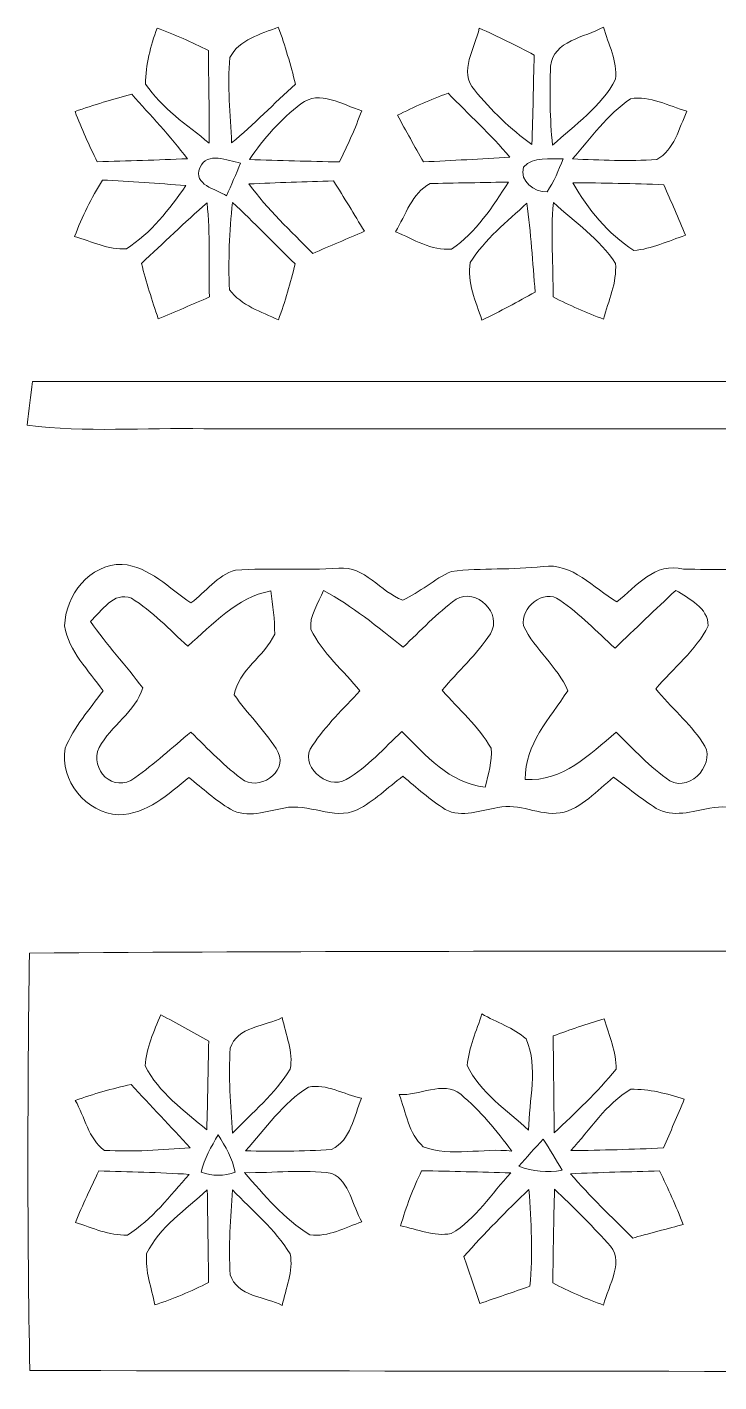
# Model space of a CAD drawing. Header units: centimetres. Extents: x -16.2 to 16.2, y -9 to 9.
# Drawn here: x -16.18 to -11.3, y -8.96 to 0.6 of the extents above; entities that cross this region are included whole.
import ezdxf

# ---------------------------------------------------------------- set-up
doc = ezdxf.new("R2010")
doc.units = ezdxf.units.CM
doc.header["$MEASUREMENT"] = 0
doc.layers.add('Layer 1', color=7, linetype='Continuous')

msp = doc.modelspace()

# ---------------------------------------------------------------- linework, layer by layer
at = {"layer": 'Layer 1', "color": 250, "lineweight": 9}
for points, knots in [([(-15.2636, 0.59397), (-15.13977, 0.54881), (-15.01912, 0.49484), (-14.90094, 0.43522), (-14.90094, 0.43522), (-14.89988, 0.21826), (-14.89459, 0.00024), (-14.89565, -0.21707), (-14.89565, -0.21707), (-15.0544, -0.09042), (-15.22902, 0.02917), (-15.34403, 0.19885), (-15.34403, 0.19885), (-15.34685, 0.33608), (-15.30734, 0.46661), (-15.2636, 0.59397)], [0, 0, 0, 0, 0.2, 0.2, 0.2, 0.2, 0.4, 0.4, 0.4, 0.4, 0.6, 0.6, 0.6, 0.6, 1, 1, 1, 1]), ([(-14.7496, 0.38547), (-14.68469, 0.51353), (-14.53088, 0.55093), (-14.40811, 0.60067), (-14.40811, 0.60067), (-14.36048, 0.46873), (-14.32027, 0.33467), (-14.28746, 0.19815), (-14.28746, 0.19815), (-14.43915, 0.06162), (-14.58026, -0.08654), (-14.73725, -0.21672), (-14.73725, -0.21672), (-14.74642, -0.01634), (-14.76865, 0.18545), (-14.7496, 0.38547)], [0, 0, 0, 0, 0.2, 0.2, 0.2, 0.2, 0.4, 0.4, 0.4, 0.4, 0.6, 0.6, 0.6, 0.6, 1, 1, 1, 1]), ([(-12.991, 0.59326), (-12.85941, 0.5354), (-12.7303, 0.4719), (-12.60365, 0.40311), (-12.60365, 0.40311), (-12.60824, 0.19356), (-12.61247, -0.01669), (-12.61988, -0.22695), (-12.61988, -0.22695), (-12.77193, -0.11865), (-12.90633, 0.01365), (-13.02451, 0.15758), (-13.02451, 0.15758), (-13.13917, 0.28599), (-13.01922, 0.45462), (-12.991, 0.59326)], [0, 0, 0, 0, 0.2, 0.2, 0.2, 0.2, 0.4, 0.4, 0.4, 0.4, 0.6, 0.6, 0.6, 0.6, 1, 1, 1, 1]), ([(-12.48759, 0.32585), (-12.46889, 0.50542), (-12.24523, 0.52694), (-12.11541, 0.60067), (-12.11541, 0.60067), (-12.08083, 0.48108), (-12.01557, 0.36007), (-12.02898, 0.23237), (-12.02898, 0.23237), (-12.13093, 0.04116), (-12.31543, -0.09007), (-12.47418, -0.23189), (-12.47418, -0.23189), (-12.49288, -0.04703), (-12.49464, 0.14065), (-12.48759, 0.32585)], [0, 0, 0, 0, 0.2, 0.2, 0.2, 0.2, 0.4, 0.4, 0.4, 0.4, 0.6, 0.6, 0.6, 0.6, 1, 1, 1, 1]), ([(-15.84145, 0.00553), (-15.70951, 0.05069), (-15.57686, 0.09267), (-15.4421, 0.12795), (-15.4421, 0.12795), (-15.3091, -0.02234), (-15.17081, -0.16839), (-15.04805, -0.32784), (-15.04805, -0.32784), (-15.26042, -0.33631), (-15.47279, -0.34337), (-15.68481, -0.34972), (-15.68481, -0.34972), (-15.74302, -0.234), (-15.79664, -0.11582), (-15.84145, 0.00553)], [0, 0, 0, 0, 0.2, 0.2, 0.2, 0.2, 0.4, 0.4, 0.4, 0.4, 0.6, 0.6, 0.6, 0.6, 1, 1, 1, 1]), ([(-14.24936, 0.05951), (-14.11742, 0.16217), (-13.95444, 0.05104), (-13.82003, 0.01082), (-13.82003, 0.01082), (-13.86483, -0.11265), (-13.91881, -0.23295), (-13.97737, -0.35077), (-13.97737, -0.35077), (-14.18903, -0.34548), (-14.4007, -0.3409), (-14.61237, -0.33349), (-14.61237, -0.33349), (-14.51183, -0.18567), (-14.39118, -0.0495), (-14.24936, 0.05951)], [0, 0, 0, 0, 0.2, 0.2, 0.2, 0.2, 0.4, 0.4, 0.4, 0.4, 0.6, 0.6, 0.6, 0.6, 1, 1, 1, 1]), ([(-13.56779, -0.02163), (-13.45208, 0.03763), (-13.33249, 0.08914), (-13.21113, 0.135), (-13.21113, 0.135), (-13.06544, -0.01493), (-12.91021, -0.15639), (-12.77475, -0.3162), (-12.77475, -0.3162), (-12.97795, -0.32961), (-13.18115, -0.34019), (-13.38435, -0.35042), (-13.38435, -0.35042), (-13.44644, -0.24106), (-13.50747, -0.1317), (-13.56779, -0.02163)], [0, 0, 0, 0, 0.2, 0.2, 0.2, 0.2, 0.4, 0.4, 0.4, 0.4, 0.6, 0.6, 0.6, 0.6, 1, 1, 1, 1]), ([(-11.92385, 0.09478), (-11.78732, 0.12089), (-11.65468, 0.04328), (-11.52591, 0.00694), (-11.52591, 0.00694), (-11.58271, -0.11194), (-11.61481, -0.2654), (-11.73864, -0.33384), (-11.73864, -0.33384), (-11.9369, -0.34689), (-12.13551, -0.33772), (-12.33378, -0.32925), (-12.33378, -0.32925), (-12.2036, -0.1832), (-12.08789, -0.01528), (-11.92385, 0.09478)], [0, 0, 0, 0, 0.2, 0.2, 0.2, 0.2, 0.4, 0.4, 0.4, 0.4, 0.6, 0.6, 0.6, 0.6, 1, 1, 1, 1]), ([(-14.96197, -0.39205), (-14.90658, -0.27105), (-14.77006, -0.34231), (-14.67375, -0.35924), (-14.67375, -0.35924), (-14.70621, -0.4365), (-14.74007, -0.5134), (-14.77394, -0.59031), (-14.77394, -0.59031), (-14.84732, -0.53916), (-15.01206, -0.5127), (-14.96197, -0.39205)], [0, 0, 0, 0, 0.25, 0.25, 0.25, 0.25, 0.5, 0.5, 0.5, 0.5, 1, 1, 1, 1]), ([(-12.67985, -0.3864), (-12.60577, -0.31056), (-12.49429, -0.33067), (-12.39939, -0.3289), (-12.39939, -0.3289), (-12.4322, -0.40828), (-12.46113, -0.49083), (-12.51299, -0.56068), (-12.51299, -0.56068), (-12.60718, -0.56315), (-12.7049, -0.488), (-12.67985, -0.3864)], [0, 0, 0, 0, 0.25, 0.25, 0.25, 0.25, 0.5, 0.5, 0.5, 0.5, 1, 1, 1, 1]), ([(-15.64918, -0.47813), (-15.45304, -0.48836), (-15.25689, -0.50141), (-15.06075, -0.51728), (-15.06075, -0.51728), (-15.1754, -0.68485), (-15.30663, -0.85348), (-15.47985, -0.96249), (-15.47985, -0.96249), (-15.6065, -0.97307), (-15.72609, -0.91063), (-15.84497, -0.87571), (-15.84497, -0.87571), (-15.79311, -0.73671), (-15.72644, -0.60407), (-15.64918, -0.47813)], [0, 0, 0, 0, 0.2, 0.2, 0.2, 0.2, 0.4, 0.4, 0.4, 0.4, 0.6, 0.6, 0.6, 0.6, 1, 1, 1, 1]), ([(-14.61625, -0.506), (-14.41728, -0.49682), (-14.21796, -0.48977), (-14.01864, -0.48412), (-14.01864, -0.48412), (-13.94421, -0.60125), (-13.87295, -0.72048), (-13.80133, -0.83972), (-13.80133, -0.83972), (-13.92269, -0.89193), (-14.04369, -0.94485), (-14.16575, -0.99565), (-14.16575, -0.99565), (-14.32062, -0.8369), (-14.48431, -0.68485), (-14.61625, -0.506)], [0, 0, 0, 0, 0.2, 0.2, 0.2, 0.2, 0.4, 0.4, 0.4, 0.4, 0.6, 0.6, 0.6, 0.6, 1, 1, 1, 1]), ([(-13.33743, -0.50282), (-13.19914, -0.5), (-12.92256, -0.49506), (-12.78392, -0.49224), (-12.78392, -0.49224), (-12.89505, -0.66651), (-13.01428, -0.84643), (-13.18644, -0.96567), (-13.18644, -0.96567), (-13.32685, -0.97731), (-13.45526, -0.89617), (-13.58049, -0.84325), (-13.58049, -0.84325), (-13.50958, -0.72507), (-13.4669, -0.5702), (-13.33743, -0.50282)], [0, 0, 0, 0, 0.2, 0.2, 0.2, 0.2, 0.4, 0.4, 0.4, 0.4, 0.6, 0.6, 0.6, 0.6, 1, 1, 1, 1]), ([(-12.33025, -0.49753), (-12.11682, -0.49859), (-11.90303, -0.50212), (-11.68925, -0.51164), (-11.68925, -0.51164), (-11.6381, -0.62947), (-11.58483, -0.74765), (-11.53685, -0.86759), (-11.53685, -0.86759), (-11.6568, -0.90816), (-11.77427, -0.96355), (-11.90162, -0.97554), (-11.90162, -0.97554), (-12.08083, -0.8556), (-12.22688, -0.68627), (-12.33025, -0.49753)], [0, 0, 0, 0, 0.2, 0.2, 0.2, 0.2, 0.4, 0.4, 0.4, 0.4, 0.6, 0.6, 0.6, 0.6, 1, 1, 1, 1]), ([(-15.37331, -1.06621), (-15.21915, -0.92368), (-15.06957, -0.77658), (-14.91082, -0.6397), (-14.91082, -0.6397), (-14.88753, -0.85983), (-14.90059, -1.08138), (-14.89424, -1.30292), (-14.89424, -1.30292), (-15.01418, -1.35443), (-15.13377, -1.40805), (-15.25513, -1.45603), (-15.25513, -1.45603), (-15.29923, -1.32762), (-15.33944, -1.19744), (-15.37331, -1.06621)], [0, 0, 0, 0, 0.2, 0.2, 0.2, 0.2, 0.4, 0.4, 0.4, 0.4, 0.6, 0.6, 0.6, 0.6, 1, 1, 1, 1]), ([(-14.73231, -0.63688), (-14.57885, -0.77481), (-14.4388, -0.92686), (-14.28922, -1.06938), (-14.28922, -1.06938), (-14.32133, -1.20308), (-14.36048, -1.33573), (-14.4074, -1.4652), (-14.4074, -1.4652), (-14.52841, -1.40699), (-14.66881, -1.36325), (-14.75277, -1.25247), (-14.75277, -1.25247), (-14.763, -1.04645), (-14.75171, -0.84113), (-14.73231, -0.63688)], [0, 0, 0, 0, 0.2, 0.2, 0.2, 0.2, 0.4, 0.4, 0.4, 0.4, 0.6, 0.6, 0.6, 0.6, 1, 1, 1, 1]), ([(-13.05415, -1.06092), (-12.95361, -0.89405), (-12.79415, -0.77305), (-12.65445, -0.6404), (-12.65445, -0.6404), (-12.62799, -0.84925), (-12.61282, -1.05915), (-12.59624, -1.26941), (-12.59624, -1.26941), (-12.72042, -1.33573), (-12.84389, -1.40558), (-12.97195, -1.46555), (-12.97195, -1.46555), (-13.01605, -1.33714), (-13.07708, -1.19744), (-13.05415, -1.06092)], [0, 0, 0, 0, 0.2, 0.2, 0.2, 0.2, 0.4, 0.4, 0.4, 0.4, 0.6, 0.6, 0.6, 0.6, 1, 1, 1, 1]), ([(-12.4696, -1.30292), (-12.46854, -1.08067), (-12.489, -0.85877), (-12.46713, -0.63723), (-12.46713, -0.63723), (-12.31861, -0.77517), (-12.14116, -0.8937), (-12.02968, -1.06621), (-12.02968, -1.06621), (-12.01839, -1.20167), (-12.08048, -1.33079), (-12.114, -1.45955), (-12.114, -1.45955), (-12.23535, -1.41405), (-12.35388, -1.36113), (-12.4696, -1.30292)], [0, 0, 0, 0, 0.2, 0.2, 0.2, 0.2, 0.4, 0.4, 0.4, 0.4, 0.6, 0.6, 0.6, 0.6, 1, 1, 1, 1]), ([(-16.14166, -1.89912), (-5.39781, -1.89594), (5.34604, -1.90017), (16.08988, -1.89665), (16.08988, -1.89665), (16.10787, -2.00213), (16.12163, -2.10867), (16.12728, -2.21591), (16.12728, -2.21591), (15.49404, -2.25754), (14.85939, -2.22226), (14.22545, -2.2332), (14.22545, -2.2332), (4.50572, -2.23425), (-5.21401, -2.23461), (-14.93375, -2.2332), (-14.93375, -2.2332), (-15.34897, -2.2212), (-15.76701, -2.26318), (-16.18011, -2.20603), (-16.18011, -2.20603), (-16.16847, -2.09632), (-16.15577, -2.00354), (-16.14166, -1.89912)], [0, 0, 0, 0, 0.1428571, 0.1428571, 0.1428571, 0.1428571, 0.2857143, 0.2857143, 0.2857143, 0.2857143, 0.4285714, 0.4285714, 0.4285714, 0.4285714, 0.5714286, 0.5714286, 0.5714286, 0.5714286, 0.7142857, 0.7142857, 0.7142857, 0.7142857, 1, 1, 1, 1]), ([(-15.91553, -3.62279), (-15.91059, -3.40548), (-15.73738, -3.18746), (-15.50913, -3.18887), (-15.50913, -3.18887), (-15.3151, -3.20439), (-15.17893, -3.36032), (-15.02406, -3.46016), (-15.02406, -3.46016), (-14.92034, -3.38466), (-14.8385, -3.26507), (-14.71009, -3.2305), (-14.71009, -3.2305), (-14.46738, -3.21215), (-14.22431, -3.23367), (-13.9816, -3.21639), (-13.9816, -3.21639), (-13.79745, -3.19663), (-13.69056, -3.38502), (-13.53005, -3.44075), (-13.53005, -3.44075), (-13.40834, -3.38713), (-13.30885, -3.29188), (-13.18715, -3.23861), (-13.18715, -3.23861), (-12.97266, -3.21392), (-12.7557, -3.22909), (-12.54121, -3.20404), (-12.54121, -3.20404), (-12.33519, -3.17617), (-12.18526, -3.35679), (-12.02016, -3.4531), (-12.02016, -3.4531), (-11.88222, -3.34515), (-11.75381, -3.17017), (-11.54955, -3.22274), (-11.54955, -3.22274), (-11.33824, -3.22485), (-11.12657, -3.23015), (-10.91526, -3.21956), (-10.91526, -3.21956), (-10.75051, -3.23332), (-10.63586, -3.37126), (-10.50568, -3.45804), (-10.50568, -3.45804), (-10.41184, -3.37196), (-10.32471, -3.25978), (-10.19453, -3.2312), (-10.19453, -3.2312), (-9.95182, -3.2118), (-9.70876, -3.23367), (-9.46605, -3.21603), (-9.46605, -3.21603), (-9.2819, -3.19663), (-9.175, -3.38502), (-9.01449, -3.44111), (-9.01449, -3.44111), (-8.84445, -3.37126), (-8.71886, -3.18781), (-8.5146, -3.2245), (-8.5146, -3.2245), (-8.30505, -3.22274), (-8.09515, -3.22203), (-7.8856, -3.22203), (-7.8856, -3.22203), (-7.74766, -3.27389), (-7.62878, -3.37267), (-7.50425, -3.45275), (-7.50425, -3.45275), (-7.36631, -3.34515), (-7.2379, -3.17017), (-7.034, -3.22274), (-7.034, -3.22274), (-6.82268, -3.22485), (-6.61101, -3.23015), (-6.3997, -3.21956), (-6.3997, -3.21956), (-6.23495, -3.23332), (-6.1203, -3.37126), (-5.99013, -3.45804), (-5.99013, -3.45804), (-5.86348, -3.33175), (-5.7199, -3.17723), (-5.5167, -3.22238), (-5.5167, -3.22238), (-5.30715, -3.22485), (-5.09689, -3.22168), (-4.88734, -3.22309), (-4.88734, -3.22309), (-4.74905, -3.27495), (-4.62735, -3.36914), (-4.50035, -3.4464), (-4.50035, -3.4464), (-4.35994, -3.34868), (-4.23365, -3.17547), (-4.03609, -3.22168), (-4.03609, -3.22168), (-3.81384, -3.24214), (-3.59194, -3.2432), (-3.36934, -3.22062), (-3.36934, -3.22062), (-3.2314, -3.27142), (-3.11358, -3.37302), (-2.98905, -3.4531), (-2.98905, -3.4531), (-2.85111, -3.34515), (-2.7227, -3.17017), (-2.51844, -3.22238), (-2.51844, -3.22238), (-2.30713, -3.22485), (-2.09546, -3.23015), (-1.88415, -3.21992), (-1.88415, -3.21992), (-1.73033, -3.23403), (-1.62485, -3.36561), (-1.50456, -3.44887), (-1.50456, -3.44887), (-1.36345, -3.34868), (-1.23503, -3.18076), (-1.03677, -3.22062), (-1.03677, -3.22062), (-0.81488, -3.22203), (-0.59333, -3.2245), (-0.37143, -3.22274), (-0.37143, -3.22274), (-0.23385, -3.27389), (-0.11496, -3.37267), (0.00957, -3.45204), (0.00957, -3.45204), (0.15138, -3.3508), (0.28015, -3.1804), (0.48052, -3.22062), (0.48052, -3.22062), (0.69149, -3.21815), (0.90245, -3.23015), (1.11376, -3.22203), (1.11376, -3.22203), (1.26722, -3.24743), (1.38822, -3.3582), (1.50922, -3.44957), (1.50922, -3.44957), (1.65422, -3.34268), (1.79356, -3.18182), (1.99747, -3.22344), (1.99747, -3.22344), (2.19785, -3.22344), (2.39858, -3.2312), (2.59931, -3.21815), (2.59931, -3.21815), (2.76405, -3.20898), (2.86742, -3.36985), (2.99265, -3.45487), (2.99265, -3.45487), (3.10025, -3.3769), (3.19868, -3.28306), (3.31897, -3.22415), (3.31897, -3.22415), (3.4361, -3.17123), (3.56239, -3.21815), (3.68198, -3.23438), (3.68198, -3.23438), (3.84532, -3.26401), (4.00936, -3.20369), (4.17305, -3.22309), (4.17305, -3.22309), (4.28735, -3.28906), (4.39777, -3.36632), (4.50431, -3.44569), (4.50431, -3.44569), (4.61437, -3.37478), (4.71492, -3.28306), (4.83839, -3.23508), (4.83839, -3.23508), (5.09027, -3.20263), (5.34427, -3.23755), (5.59757, -3.2185), (5.59757, -3.2185), (5.76514, -3.20616), (5.87979, -3.35044), (5.99127, -3.4531), (5.99127, -3.4531), (6.1546, -3.35538), (6.29959, -3.18111), (6.51302, -3.22344), (6.51302, -3.22344), (6.73422, -3.22662), (6.95576, -3.22591), (7.1773, -3.22062), (7.1773, -3.22062), (7.30677, -3.26048), (7.39991, -3.37549), (7.50821, -3.45487), (7.50821, -3.45487), (7.61545, -3.3769), (7.71423, -3.28306), (7.83453, -3.22415), (7.83453, -3.22415), (7.95977, -3.16841), (8.09347, -3.2238), (8.22117, -3.23755), (8.22117, -3.23755), (8.37534, -3.26013), (8.53021, -3.20192), (8.68402, -3.22627), (8.68402, -3.22627), (8.80855, -3.29047), (8.91897, -3.38184), (9.03644, -3.4591), (9.03644, -3.4591), (9.17579, -3.34938), (9.30385, -3.16947), (9.51128, -3.21956), (9.51128, -3.21956), (9.73212, -3.22203), (9.95296, -3.22521), (10.1738, -3.22415), (10.1738, -3.22415), (10.30468, -3.27036), (10.39746, -3.38995), (10.52764, -3.4404), (10.52764, -3.4404), (10.6497, -3.38537), (10.74071, -3.27565), (10.86877, -3.23262), (10.86877, -3.23262), (11.12171, -3.20333), (11.37642, -3.2372), (11.63007, -3.2185), (11.63007, -3.2185), (11.79446, -3.20968), (11.89782, -3.36914), (12.02271, -3.45381), (12.02271, -3.45381), (12.18005, -3.34586), (12.32539, -3.16876), (12.5427, -3.22203), (12.5427, -3.22203), (12.75296, -3.24849), (12.96357, -3.2365), (13.17417, -3.22097), (13.17417, -3.22097), (13.31529, -3.26719), (13.42535, -3.38184), (13.552, -3.4591), (13.552, -3.4591), (13.65466, -3.38325), (13.73756, -3.26578), (13.86491, -3.22944), (13.86491, -3.22944), (14.10727, -3.2058), (14.35034, -3.23226), (14.5934, -3.21603), (14.5934, -3.21603), (14.77931, -3.19769), (14.88762, -3.38572), (15.04813, -3.4464), (15.04813, -3.4464), (15.20759, -3.36702), (15.32471, -3.19804), (15.51521, -3.18675), (15.51521, -3.18675), (15.74945, -3.18746), (15.94595, -3.41959), (15.91596, -3.64995), (15.91596, -3.64995), (15.87292, -3.81646), (15.74099, -3.93888), (15.6482, -4.07893), (15.6482, -4.07893), (15.7498, -4.21404), (15.89233, -4.33822), (15.92267, -4.51355), (15.92267, -4.51355), (15.94313, -4.75097), (15.7244, -4.97922), (15.48416, -4.95488), (15.48416, -4.95488), (15.30742, -4.93371), (15.18501, -4.79154), (15.0506, -4.69029), (15.0506, -4.69029), (14.92607, -4.7866), (14.81459, -4.92595), (14.64914, -4.94853), (14.64914, -4.94853), (14.49921, -4.96017), (14.35598, -4.8688), (14.2064, -4.9069), (14.2064, -4.9069), (14.09422, -4.92524), (13.97145, -4.97745), (13.86385, -4.91466), (13.86385, -4.91466), (13.74955, -4.84481), (13.64584, -4.7612), (13.53789, -4.68253), (13.53789, -4.68253), (13.41794, -4.77672), (13.31881, -4.92313), (13.15724, -4.94641), (13.15724, -4.94641), (13.00802, -4.96934), (12.8669, -4.87021), (12.71768, -4.90372), (12.71768, -4.90372), (12.59632, -4.92242), (12.46509, -4.98063), (12.34762, -4.91642), (12.34762, -4.91642), (12.2372, -4.85045), (12.143, -4.76261), (12.04458, -4.68183), (12.04458, -4.68183), (11.92111, -4.78025), (11.80892, -4.91007), (11.65017, -4.94853), (11.65017, -4.94853), (11.52212, -4.96123), (11.40147, -4.89914), (11.27482, -4.89632), (11.27482, -4.89632), (11.13547, -4.90337), (10.99577, -4.97922), (10.85713, -4.92524), (10.85713, -4.92524), (10.73436, -4.87056), (10.63982, -4.77073), (10.53504, -4.69029), (10.53504, -4.69029), (10.41051, -4.78625), (10.29904, -4.92595), (10.13358, -4.94853), (10.13358, -4.94853), (9.98365, -4.96017), (9.84042, -4.8688), (9.69085, -4.9069), (9.69085, -4.9069), (9.57866, -4.92524), (9.4559, -4.97745), (9.3483, -4.91466), (9.3483, -4.91466), (9.234, -4.84481), (9.13028, -4.7612), (9.02233, -4.68253), (9.02233, -4.68253), (8.90239, -4.77637), (8.80326, -4.92348), (8.64169, -4.94641), (8.64169, -4.94641), (8.51645, -4.96475), (8.39862, -4.9009), (8.27515, -4.89632), (8.27515, -4.89632), (8.13545, -4.89667), (7.9954, -4.98275), (7.85817, -4.92595), (7.85817, -4.92595), (7.73469, -4.86739), (7.63239, -4.77425), (7.52126, -4.697), (7.52126, -4.697), (7.40026, -4.78872), (7.2916, -4.91925), (7.13497, -4.94888), (7.13497, -4.94888), (6.97516, -4.96087), (6.82206, -4.85716), (6.6626, -4.9069), (6.6626, -4.9069), (6.55959, -4.92207), (6.44494, -4.98098), (6.34687, -4.9196), (6.34687, -4.9196), (6.23257, -4.84904), (6.12462, -4.77249), (6.01843, -4.6917), (6.01843, -4.6917), (5.89425, -4.78731), (5.78277, -4.92595), (5.61803, -4.94853), (5.61803, -4.94853), (5.4681, -4.96017), (5.32487, -4.8688), (5.17529, -4.9069), (5.17529, -4.9069), (5.06311, -4.92524), (4.94034, -4.97745), (4.83274, -4.91466), (4.83274, -4.91466), (4.71844, -4.84481), (4.61473, -4.7612), (4.50678, -4.68253), (4.50678, -4.68253), (4.4087, -4.76226), (4.32615, -4.86668), (4.2108, -4.92277), (4.2108, -4.92277), (4.03017, -5.00038), (3.84744, -4.85645), (3.66434, -4.90796), (3.66434, -4.90796), (3.55075, -4.92842), (3.42657, -4.9771), (3.31756, -4.91466), (3.31756, -4.91466), (3.20679, -4.85187), (3.10907, -4.77037), (3.00606, -4.69735), (3.00606, -4.69735), (2.8907, -4.78025), (2.79228, -4.91219), (2.64341, -4.93477), (2.64341, -4.93477), (2.45149, -4.933), (2.25747, -4.86703), (2.06802, -4.92983), (2.06802, -4.92983), (1.85212, -4.99933), (1.69514, -4.78872), (1.50358, -4.73086), (1.50358, -4.73086), (1.36494, -4.79189), (1.25487, -4.91501), (1.10247, -4.94465), (1.10247, -4.94465), (0.95325, -4.95382), (0.80896, -4.8695), (0.65974, -4.90725), (0.65974, -4.90725), (0.54755, -4.92524), (0.42479, -4.9771), (0.31684, -4.91572), (0.31684, -4.91572), (0.20818, -4.84869), (0.11011, -4.76826), (0.00957, -4.69029), (0.00957, -4.69029), (-0.09521, -4.7672), (-0.1887, -4.8628), (-0.30582, -4.92136), (-0.30582, -4.92136), (-0.47833, -4.99933), (-0.6533, -4.85716), (-0.82863, -4.90408), (-0.82863, -4.90408), (-0.94152, -4.92524), (-1.06182, -4.98028), (-1.17436, -4.92806), (-1.17436, -4.92806), (-1.28971, -4.87197), (-1.38038, -4.77743), (-1.47916, -4.69841), (-1.47916, -4.69841), (-1.61533, -4.78448), (-1.73492, -4.91078), (-1.89649, -4.94747), (-1.89649, -4.94747), (-2.01467, -4.9577), (-2.12615, -4.90443), (-2.24257, -4.89667), (-2.24257, -4.89667), (-2.36816, -4.89526), (-2.48704, -4.95981), (-2.61298, -4.94747), (-2.61298, -4.94747), (-2.75974, -4.89455), (-2.88039, -4.79013), (-3.01303, -4.7104), (-3.01303, -4.7104), (-3.12804, -4.78731), (-3.22964, -4.89102), (-3.36264, -4.93688), (-3.36264, -4.93688), (-3.51892, -4.98592), (-3.67026, -4.86633), (-3.8276, -4.90372), (-3.8276, -4.90372), (-3.94931, -4.92242), (-4.0816, -4.98169), (-4.19978, -4.91713), (-4.19978, -4.91713), (-4.30667, -4.84869), (-4.40192, -4.76543), (-4.49823, -4.68359), (-4.49823, -4.68359), (-4.60583, -4.76261), (-4.70108, -4.86104), (-4.82137, -4.92136), (-4.82137, -4.92136), (-4.99141, -4.9965), (-5.16463, -4.8621), (-5.33749, -4.9069), (-5.33749, -4.9069), (-5.45285, -4.9263), (-5.57561, -4.97957), (-5.68991, -4.92806), (-5.68991, -4.92806), (-5.80492, -4.87197), (-5.89558, -4.77778), (-5.99436, -4.69876), (-5.99436, -4.69876), (-6.10831, -4.77355), (-6.21132, -4.86809), (-6.33796, -4.92101), (-6.33796, -4.92101), (-6.50871, -4.98557), (-6.68192, -4.86421), (-6.85443, -4.9076), (-6.85443, -4.9076), (-6.96697, -4.9256), (-7.08938, -4.97604), (-7.19839, -4.91713), (-7.19839, -4.91713), (-7.30775, -4.85045), (-7.41217, -4.77813), (-7.51342, -4.70088), (-7.51342, -4.70088), (-7.6249, -4.77743), (-7.72509, -4.8755), (-7.85173, -4.92701), (-7.85173, -4.92701), (-8.01436, -4.99051), (-8.1777, -4.86351), (-8.3428, -4.90513), (-8.3428, -4.90513), (-8.45604, -4.92524), (-8.57705, -4.97992), (-8.68993, -4.92912), (-8.68993, -4.92912), (-8.80988, -4.86457), (-8.90971, -4.77002), (-9.01378, -4.68359), (-9.01378, -4.68359), (-9.12103, -4.76261), (-9.21663, -4.86104), (-9.33693, -4.92136), (-9.33693, -4.92136), (-9.45828, -4.97498), (-9.5874, -4.92101), (-9.70981, -4.90266), (-9.70981, -4.90266), (-9.87668, -4.87127), (-10.04213, -4.99897), (-10.20547, -4.92771), (-10.20547, -4.92771), (-10.32435, -4.86915), (-10.4196, -4.77284), (-10.52332, -4.69241), (-10.52332, -4.69241), (-10.63656, -4.77884), (-10.73957, -4.88608), (-10.88104, -4.92771), (-10.88104, -4.92771), (-11.04367, -4.95805), (-11.20242, -4.87233), (-11.36364, -4.90937), (-11.36364, -4.90937), (-11.48781, -4.9323), (-11.62469, -4.97745), (-11.74323, -4.91007), (-11.74323, -4.91007), (-11.8473, -4.84163), (-11.94431, -4.76579), (-12.04309, -4.691), (-12.04309, -4.691), (-12.16197, -4.78166), (-12.26569, -4.91325), (-12.41985, -4.94253), (-12.41985, -4.94253), (-12.56837, -4.96299), (-12.71019, -4.87021), (-12.85871, -4.90372), (-12.85871, -4.90372), (-12.98042, -4.92242), (-13.11271, -4.98169), (-13.23089, -4.91713), (-13.23089, -4.91713), (-13.33778, -4.84869), (-13.43303, -4.76543), (-13.52934, -4.68359), (-13.52934, -4.68359), (-13.63658, -4.76261), (-13.73219, -4.86104), (-13.85248, -4.92136), (-13.85248, -4.92136), (-14.02182, -4.99721), (-14.19574, -4.86845), (-14.3686, -4.90831), (-14.3686, -4.90831), (-14.49172, -4.92912), (-14.62718, -4.98416), (-14.74572, -4.91607), (-14.74572, -4.91607), (-14.85155, -4.85257), (-14.94292, -4.76896), (-15.03888, -4.69241), (-15.03888, -4.69241), (-15.18387, -4.81024), (-15.33345, -4.9517), (-15.53453, -4.95558), (-15.53453, -4.95558), (-15.76278, -4.94465), (-15.95363, -4.71005), (-15.91165, -4.48568), (-15.91165, -4.48568), (-15.84921, -4.3354), (-15.73914, -4.21122), (-15.6446, -4.08105), (-15.6446, -4.08105), (-15.74373, -3.93535), (-15.88872, -3.80482), (-15.91553, -3.62279), (-15.91553, -3.62279), (-15.91553, -3.62279), (-15.91553, -3.62279), (-15.91553, -3.62279)], [0, 0, 0, 0, 0.0064516, 0.0064516, 0.0064516, 0.0064516, 0.0129032, 0.0129032, 0.0129032, 0.0129032, 0.0193548, 0.0193548, 0.0193548, 0.0193548, 0.0258065, 0.0258065, 0.0258065, 0.0258065, 0.0322581, 0.0322581, 0.0322581, 0.0322581, 0.0387097, 0.0387097, 0.0387097, 0.0387097, 0.0451613, 0.0451613, 0.0451613, 0.0451613, 0.0516129, 0.0516129, 0.0516129, 0.0516129, 0.0580645, 0.0580645, 0.0580645, 0.0580645, 0.0645161, 0.0645161, 0.0645161, 0.0645161, 0.0709677, 0.0709677, 0.0709677, 0.0709677, 0.0774194, 0.0774194, 0.0774194, 0.0774194, 0.083871, 0.083871, 0.083871, 0.083871, 0.0903226, 0.0903226, 0.0903226, 0.0903226, 0.0967742, 0.0967742, 0.0967742, 0.0967742, 0.1032258, 0.1032258, 0.1032258, 0.1032258, 0.1096774, 0.1096774, 0.1096774, 0.1096774, 0.116129, 0.116129, 0.116129, 0.116129, 0.1225806, 0.1225806, 0.1225806, 0.1225806, 0.1290323, 0.1290323, 0.1290323, 0.1290323, 0.1354839, 0.1354839, 0.1354839, 0.1354839, 0.1419355, 0.1419355, 0.1419355, 0.1419355, 0.1483871, 0.1483871, 0.1483871, 0.1483871, 0.1548387, 0.1548387, 0.1548387, 0.1548387, 0.1612903, 0.1612903, 0.1612903, 0.1612903, 0.1677419, 0.1677419, 0.1677419, 0.1677419, 0.1741935, 0.1741935, 0.1741935, 0.1741935, 0.1806452, 0.1806452, 0.1806452, 0.1806452, 0.1870968, 0.1870968, 0.1870968, 0.1870968, 0.1935484, 0.1935484, 0.1935484, 0.1935484, 0.2, 0.2, 0.2, 0.2, 0.2064516, 0.2064516, 0.2064516, 0.2064516, 0.2129032, 0.2129032, 0.2129032, 0.2129032, 0.2193548, 0.2193548, 0.2193548, 0.2193548, 0.2258065, 0.2258065, 0.2258065, 0.2258065, 0.2322581, 0.2322581, 0.2322581, 0.2322581, 0.2387097, 0.2387097, 0.2387097, 0.2387097, 0.2451613, 0.2451613, 0.2451613, 0.2451613, 0.2516129, 0.2516129, 0.2516129, 0.2516129, 0.2580645, 0.2580645, 0.2580645, 0.2580645, 0.2645161, 0.2645161, 0.2645161, 0.2645161, 0.2709677, 0.2709677, 0.2709677, 0.2709677, 0.2774194, 0.2774194, 0.2774194, 0.2774194, 0.283871, 0.283871, 0.283871, 0.283871, 0.2903226, 0.2903226, 0.2903226, 0.2903226, 0.2967742, 0.2967742, 0.2967742, 0.2967742, 0.3032258, 0.3032258, 0.3032258, 0.3032258, 0.3096774, 0.3096774, 0.3096774, 0.3096774, 0.316129, 0.316129, 0.316129, 0.316129, 0.3225806, 0.3225806, 0.3225806, 0.3225806, 0.3290323, 0.3290323, 0.3290323, 0.3290323, 0.3354839, 0.3354839, 0.3354839, 0.3354839, 0.3419355, 0.3419355, 0.3419355, 0.3419355, 0.3483871, 0.3483871, 0.3483871, 0.3483871, 0.3548387, 0.3548387, 0.3548387, 0.3548387, 0.3612903, 0.3612903, 0.3612903, 0.3612903, 0.3677419, 0.3677419, 0.3677419, 0.3677419, 0.3741935, 0.3741935, 0.3741935, 0.3741935, 0.3806452, 0.3806452, 0.3806452, 0.3806452, 0.3870968, 0.3870968, 0.3870968, 0.3870968, 0.3935484, 0.3935484, 0.3935484, 0.3935484, 0.4, 0.4, 0.4, 0.4, 0.4064516, 0.4064516, 0.4064516, 0.4064516, 0.4129032, 0.4129032, 0.4129032, 0.4129032, 0.4193548, 0.4193548, 0.4193548, 0.4193548, 0.4258065, 0.4258065, 0.4258065, 0.4258065, 0.4322581, 0.4322581, 0.4322581, 0.4322581, 0.4387097, 0.4387097, 0.4387097, 0.4387097, 0.4451613, 0.4451613, 0.4451613, 0.4451613, 0.4516129, 0.4516129, 0.4516129, 0.4516129, 0.4580645, 0.4580645, 0.4580645, 0.4580645, 0.4645161, 0.4645161, 0.4645161, 0.4645161, 0.4709677, 0.4709677, 0.4709677, 0.4709677, 0.4774194, 0.4774194, 0.4774194, 0.4774194, 0.483871, 0.483871, 0.483871, 0.483871, 0.4903226, 0.4903226, 0.4903226, 0.4903226, 0.4967742, 0.4967742, 0.4967742, 0.4967742, 0.5032258, 0.5032258, 0.5032258, 0.5032258, 0.5096774, 0.5096774, 0.5096774, 0.5096774, 0.516129, 0.516129, 0.516129, 0.516129, 0.5225806, 0.5225806, 0.5225806, 0.5225806, 0.5290323, 0.5290323, 0.5290323, 0.5290323, 0.5354839, 0.5354839, 0.5354839, 0.5354839, 0.5419355, 0.5419355, 0.5419355, 0.5419355, 0.5483871, 0.5483871, 0.5483871, 0.5483871, 0.5548387, 0.5548387, 0.5548387, 0.5548387, 0.5612903, 0.5612903, 0.5612903, 0.5612903, 0.5677419, 0.5677419, 0.5677419, 0.5677419, 0.5741935, 0.5741935, 0.5741935, 0.5741935, 0.5806452, 0.5806452, 0.5806452, 0.5806452, 0.5870968, 0.5870968, 0.5870968, 0.5870968, 0.5935484, 0.5935484, 0.5935484, 0.5935484, 0.6, 0.6, 0.6, 0.6, 0.6064516, 0.6064516, 0.6064516, 0.6064516, 0.6129032, 0.6129032, 0.6129032, 0.6129032, 0.6193548, 0.6193548, 0.6193548, 0.6193548, 0.6258065, 0.6258065, 0.6258065, 0.6258065, 0.6322581, 0.6322581, 0.6322581, 0.6322581, 0.6387097, 0.6387097, 0.6387097, 0.6387097, 0.6451613, 0.6451613, 0.6451613, 0.6451613, 0.6516129, 0.6516129, 0.6516129, 0.6516129, 0.6580645, 0.6580645, 0.6580645, 0.6580645, 0.6645161, 0.6645161, 0.6645161, 0.6645161, 0.6709677, 0.6709677, 0.6709677, 0.6709677, 0.6774194, 0.6774194, 0.6774194, 0.6774194, 0.683871, 0.683871, 0.683871, 0.683871, 0.6903226, 0.6903226, 0.6903226, 0.6903226, 0.6967742, 0.6967742, 0.6967742, 0.6967742, 0.7032258, 0.7032258, 0.7032258, 0.7032258, 0.7096774, 0.7096774, 0.7096774, 0.7096774, 0.716129, 0.716129, 0.716129, 0.716129, 0.7225806, 0.7225806, 0.7225806, 0.7225806, 0.7290323, 0.7290323, 0.7290323, 0.7290323, 0.7354839, 0.7354839, 0.7354839, 0.7354839, 0.7419355, 0.7419355, 0.7419355, 0.7419355, 0.7483871, 0.7483871, 0.7483871, 0.7483871, 0.7548387, 0.7548387, 0.7548387, 0.7548387, 0.7612903, 0.7612903, 0.7612903, 0.7612903, 0.7677419, 0.7677419, 0.7677419, 0.7677419, 0.7741935, 0.7741935, 0.7741935, 0.7741935, 0.7806452, 0.7806452, 0.7806452, 0.7806452, 0.7870968, 0.7870968, 0.7870968, 0.7870968, 0.7935484, 0.7935484, 0.7935484, 0.7935484, 0.8, 0.8, 0.8, 0.8, 0.8064516, 0.8064516, 0.8064516, 0.8064516, 0.8129032, 0.8129032, 0.8129032, 0.8129032, 0.8193548, 0.8193548, 0.8193548, 0.8193548, 0.8258065, 0.8258065, 0.8258065, 0.8258065, 0.8322581, 0.8322581, 0.8322581, 0.8322581, 0.8387097, 0.8387097, 0.8387097, 0.8387097, 0.8451613, 0.8451613, 0.8451613, 0.8451613, 0.8516129, 0.8516129, 0.8516129, 0.8516129, 0.8580645, 0.8580645, 0.8580645, 0.8580645, 0.8645161, 0.8645161, 0.8645161, 0.8645161, 0.8709677, 0.8709677, 0.8709677, 0.8709677, 0.8774194, 0.8774194, 0.8774194, 0.8774194, 0.883871, 0.883871, 0.883871, 0.883871, 0.8903226, 0.8903226, 0.8903226, 0.8903226, 0.8967742, 0.8967742, 0.8967742, 0.8967742, 0.9032258, 0.9032258, 0.9032258, 0.9032258, 0.9096774, 0.9096774, 0.9096774, 0.9096774, 0.916129, 0.916129, 0.916129, 0.916129, 0.9225806, 0.9225806, 0.9225806, 0.9225806, 0.9290323, 0.9290323, 0.9290323, 0.9290323, 0.9354839, 0.9354839, 0.9354839, 0.9354839, 0.9419355, 0.9419355, 0.9419355, 0.9419355, 0.9483871, 0.9483871, 0.9483871, 0.9483871, 0.9548387, 0.9548387, 0.9548387, 0.9548387, 0.9612903, 0.9612903, 0.9612903, 0.9612903, 0.9677419, 0.9677419, 0.9677419, 0.9677419, 0.9741935, 0.9741935, 0.9741935, 0.9741935, 0.9806452, 0.9806452, 0.9806452, 0.9806452, 0.9870968, 0.9870968, 0.9870968, 0.9870968, 1, 1, 1, 1]), ([(-15.73385, -3.59139), (-15.61884, -3.75402), (-15.48443, -3.90148), (-15.36414, -4.06023), (-15.36414, -4.06023), (-15.416, -4.22992), (-15.58956, -4.32764), (-15.67246, -4.48074), (-15.67246, -4.48074), (-15.73985, -4.63632), (-15.57333, -4.80918), (-15.41988, -4.69417), (-15.41988, -4.69417), (-15.28088, -4.5961), (-15.156, -4.48039), (-15.02512, -4.37209), (-15.02512, -4.37209), (-14.90341, -4.49097), (-14.78629, -4.61692), (-14.64659, -4.71605), (-14.64659, -4.71605), (-14.51676, -4.78025), (-14.3238, -4.63385), (-14.42363, -4.48815), (-14.42363, -4.48815), (-14.51218, -4.35445), (-14.62648, -4.24015), (-14.71891, -4.10962), (-14.71891, -4.10962), (-14.68927, -3.935), (-14.50512, -3.83728), (-14.43351, -3.68205), (-14.43351, -3.68205), (-14.43421, -3.57834), (-14.44586, -3.4778), (-14.46173, -3.37584), (-14.46173, -3.37584), (-14.70409, -3.42347), (-14.86848, -3.61291), (-15.04664, -3.76566), (-15.04664, -3.76566), (-15.17611, -3.6503), (-15.29499, -3.51801), (-15.44457, -3.42841), (-15.44457, -3.42841), (-15.56981, -3.37584), (-15.65377, -3.52048), (-15.73385, -3.59139), (-15.73385, -3.59139), (-15.73385, -3.59139), (-15.73385, -3.59139), (-15.73385, -3.59139)], [0, 0, 0, 0, 0.0714286, 0.0714286, 0.0714286, 0.0714286, 0.1428571, 0.1428571, 0.1428571, 0.1428571, 0.2142857, 0.2142857, 0.2142857, 0.2142857, 0.2857143, 0.2857143, 0.2857143, 0.2857143, 0.3571429, 0.3571429, 0.3571429, 0.3571429, 0.4285714, 0.4285714, 0.4285714, 0.4285714, 0.5, 0.5, 0.5, 0.5, 0.5714286, 0.5714286, 0.5714286, 0.5714286, 0.6428571, 0.6428571, 0.6428571, 0.6428571, 0.7142857, 0.7142857, 0.7142857, 0.7142857, 0.7857143, 0.7857143, 0.7857143, 0.7857143, 0.8571429, 0.8571429, 0.8571429, 0.8571429, 1, 1, 1, 1]), ([(-14.0899, -3.37337), (-14.1213, -3.46192), (-14.19397, -3.55117), (-14.17775, -3.64854), (-14.17775, -3.64854), (-14.09802, -3.81717), (-13.94632, -3.93676), (-13.83273, -4.08175), (-13.83273, -4.08175), (-13.94844, -4.20628), (-14.07332, -4.32446), (-14.16716, -4.46698), (-14.16716, -4.46698), (-14.26911, -4.59928), (-14.06697, -4.78801), (-13.92868, -4.70617), (-13.92868, -4.70617), (-13.7784, -4.61903), (-13.66304, -4.48427), (-13.5364, -4.36856), (-13.5364, -4.36856), (-13.36706, -4.53472), (-13.20373, -4.73227), (-12.94831, -4.76014), (-12.94831, -4.76014), (-12.92926, -4.66983), (-12.89646, -4.57917), (-12.90739, -4.48568), (-12.90739, -4.48568), (-12.997, -4.33046), (-13.13529, -4.21051), (-13.25311, -4.07752), (-13.25311, -4.07752), (-13.14093, -3.94346), (-13.00793, -3.82458), (-12.91198, -3.67817), (-12.91198, -3.67817), (-12.82378, -3.53424), (-13.01217, -3.35221), (-13.15398, -3.4344), (-13.15398, -3.4344), (-13.2891, -3.53459), (-13.40551, -3.65736), (-13.52758, -3.77307), (-13.52758, -3.77307), (-13.7082, -3.63055), (-13.88529, -3.48132), (-14.0899, -3.37337), (-14.0899, -3.37337), (-14.0899, -3.37337), (-14.0899, -3.37337), (-14.0899, -3.37337)], [0, 0, 0, 0, 0.0714286, 0.0714286, 0.0714286, 0.0714286, 0.1428571, 0.1428571, 0.1428571, 0.1428571, 0.2142857, 0.2142857, 0.2142857, 0.2142857, 0.2857143, 0.2857143, 0.2857143, 0.2857143, 0.3571429, 0.3571429, 0.3571429, 0.3571429, 0.4285714, 0.4285714, 0.4285714, 0.4285714, 0.5, 0.5, 0.5, 0.5, 0.5714286, 0.5714286, 0.5714286, 0.5714286, 0.6428571, 0.6428571, 0.6428571, 0.6428571, 0.7142857, 0.7142857, 0.7142857, 0.7142857, 0.7857143, 0.7857143, 0.7857143, 0.7857143, 0.8571429, 0.8571429, 0.8571429, 0.8571429, 1, 1, 1, 1]), ([(-12.67809, -3.62314), (-12.60012, -3.79212), (-12.43714, -3.90783), (-12.36623, -4.08069), (-12.36623, -4.08069), (-12.49464, -4.27684), (-12.66821, -4.4564), (-12.6675, -4.70617), (-12.6675, -4.70617), (-12.40116, -4.72345), (-12.21524, -4.53048), (-12.0251, -4.37385), (-12.0251, -4.37385), (-11.90374, -4.49203), (-11.78732, -4.61762), (-11.64762, -4.71534), (-11.64762, -4.71534), (-11.4917, -4.80106), (-11.30896, -4.57493), (-11.4155, -4.44582), (-11.4155, -4.44582), (-11.50898, -4.30541), (-11.64057, -4.19676), (-11.7464, -4.06658), (-11.7464, -4.06658), (-11.62187, -3.92124), (-11.46206, -3.79671), (-11.37598, -3.62279), (-11.37598, -3.62279), (-11.37598, -3.49332), (-11.51145, -3.43264), (-11.60423, -3.37231), (-11.60423, -3.37231), (-11.74887, -3.50637), (-11.89069, -3.6436), (-12.03321, -3.78048), (-12.03321, -3.78048), (-12.16021, -3.66406), (-12.28051, -3.53812), (-12.42303, -3.44075), (-12.42303, -3.44075), (-12.53803, -3.35573), (-12.70278, -3.49649), (-12.67809, -3.62314), (-12.67809, -3.62314), (-12.67809, -3.62314), (-12.67809, -3.62314), (-12.67809, -3.62314)], [0, 0, 0, 0, 0.0769231, 0.0769231, 0.0769231, 0.0769231, 0.1538462, 0.1538462, 0.1538462, 0.1538462, 0.2307692, 0.2307692, 0.2307692, 0.2307692, 0.3076923, 0.3076923, 0.3076923, 0.3076923, 0.3846154, 0.3846154, 0.3846154, 0.3846154, 0.4615385, 0.4615385, 0.4615385, 0.4615385, 0.5384615, 0.5384615, 0.5384615, 0.5384615, 0.6153846, 0.6153846, 0.6153846, 0.6153846, 0.6923077, 0.6923077, 0.6923077, 0.6923077, 0.7692308, 0.7692308, 0.7692308, 0.7692308, 0.8461538, 0.8461538, 0.8461538, 0.8461538, 1, 1, 1, 1]), ([(-16.16388, -5.93101), (-12.4509, -5.90455), (-8.73756, -5.92713), (-5.02422, -5.91972), (-5.02422, -5.91972), (1.97348, -5.91972), (8.97118, -5.91972), (15.96853, -5.91972), (15.96853, -5.91972), (16.04614, -5.90879), (16.13469, -5.96029), (16.12587, -6.04743), (16.12587, -6.04743), (16.09976, -6.94243), (16.09976, -7.83813), (16.1241, -8.73313), (16.1241, -8.73313), (16.13469, -8.84284), (16.02109, -8.95573), (15.89727, -8.88235), (15.89727, -8.88235), (5.21163, -8.87882), (-5.47472, -8.89293), (-16.16071, -8.8753), (-16.16071, -8.8753), (-16.18011, -7.89387), (-16.17658, -6.91244), (-16.16388, -5.93101), (-16.16388, -5.93101), (-16.16388, -5.93101), (-16.16388, -5.93101), (-16.16388, -5.93101)], [0, 0, 0, 0, 0.1111111, 0.1111111, 0.1111111, 0.1111111, 0.2222222, 0.2222222, 0.2222222, 0.2222222, 0.3333333, 0.3333333, 0.3333333, 0.3333333, 0.4444444, 0.4444444, 0.4444444, 0.4444444, 0.5555556, 0.5555556, 0.5555556, 0.5555556, 0.6666667, 0.6666667, 0.6666667, 0.6666667, 0.7777778, 0.7777778, 0.7777778, 0.7777778, 1, 1, 1, 1]), ([(-15.23749, -6.36634), (-15.28441, -6.4824), (-15.34121, -6.59988), (-15.34756, -6.72688), (-15.34756, -6.72688), (-15.25054, -6.9135), (-15.0731, -7.04544), (-14.91258, -7.17667), (-14.91258, -7.17667), (-14.90658, -6.96818), (-14.9027, -6.75933), (-14.89918, -6.55155), (-14.89918, -6.55155), (-15.01065, -6.4877), (-15.12425, -6.42666), (-15.23749, -6.36634), (-15.23749, -6.36634), (-15.23749, -6.36634), (-15.23749, -6.36634), (-15.23749, -6.36634)], [0, 0, 0, 0, 0.1666667, 0.1666667, 0.1666667, 0.1666667, 0.3333333, 0.3333333, 0.3333333, 0.3333333, 0.5, 0.5, 0.5, 0.5, 0.6666667, 0.6666667, 0.6666667, 0.6666667, 1, 1, 1, 1]), ([(-14.74748, -6.6027), (-14.76089, -6.80167), (-14.74607, -7.0024), (-14.7309, -7.20172), (-14.7309, -7.20172), (-14.59226, -7.05496), (-14.42998, -6.92408), (-14.32485, -6.74981), (-14.32485, -6.74981), (-14.2991, -6.62775), (-14.35837, -6.50533), (-14.37989, -6.3861), (-14.37989, -6.3861), (-14.4963, -6.44677), (-14.70162, -6.4496), (-14.74748, -6.6027), (-14.74748, -6.6027), (-14.74748, -6.6027), (-14.74748, -6.6027), (-14.74748, -6.6027)], [0, 0, 0, 0, 0.1666667, 0.1666667, 0.1666667, 0.1666667, 0.3333333, 0.3333333, 0.3333333, 0.3333333, 0.5, 0.5, 0.5, 0.5, 0.6666667, 0.6666667, 0.6666667, 0.6666667, 1, 1, 1, 1]), ([(-12.9723, -6.36034), (-13.01005, -6.47958), (-13.06508, -6.59706), (-13.07567, -6.723), (-13.07567, -6.723), (-12.98641, -6.91632), (-12.7945, -7.03873), (-12.64246, -7.1802), (-12.64246, -7.1802), (-12.6421, -6.96818), (-12.57049, -6.73887), (-12.6608, -6.53673), (-12.6608, -6.53673), (-12.75041, -6.45665), (-12.86929, -6.41926), (-12.9723, -6.36034), (-12.9723, -6.36034), (-12.9723, -6.36034), (-12.9723, -6.36034), (-12.9723, -6.36034)], [0, 0, 0, 0, 0.1666667, 0.1666667, 0.1666667, 0.1666667, 0.3333333, 0.3333333, 0.3333333, 0.3333333, 0.5, 0.5, 0.5, 0.5, 0.6666667, 0.6666667, 0.6666667, 0.6666667, 1, 1, 1, 1]), ([(-12.46924, -6.51486), (-12.46713, -6.74275), (-12.46501, -6.9703), (-12.46148, -7.1989), (-12.46148, -7.1989), (-12.31085, -7.05496), (-12.15774, -6.91244), (-12.02615, -6.75087), (-12.02615, -6.75087), (-12.02227, -6.6274), (-12.07554, -6.51133), (-12.11047, -6.39527), (-12.11047, -6.39527), (-12.23147, -6.43055), (-12.35071, -6.47182), (-12.46924, -6.51486), (-12.46924, -6.51486), (-12.46924, -6.51486), (-12.46924, -6.51486), (-12.46924, -6.51486)], [0, 0, 0, 0, 0.1666667, 0.1666667, 0.1666667, 0.1666667, 0.3333333, 0.3333333, 0.3333333, 0.3333333, 0.5, 0.5, 0.5, 0.5, 0.6666667, 0.6666667, 0.6666667, 0.6666667, 1, 1, 1, 1]), ([(-15.84039, -6.971), (-15.7716, -7.08495), (-15.74937, -7.24158), (-15.63472, -7.32237), (-15.63472, -7.32237), (-15.43293, -7.33507), (-15.23079, -7.31778), (-15.02935, -7.30579), (-15.02935, -7.30579), (-15.16658, -7.15409), (-15.3091, -7.00769), (-15.44704, -6.85741), (-15.44704, -6.85741), (-15.58004, -6.88775), (-15.71233, -6.92373), (-15.84039, -6.971), (-15.84039, -6.971), (-15.84039, -6.971), (-15.84039, -6.971), (-15.84039, -6.971)], [0, 0, 0, 0, 0.1666667, 0.1666667, 0.1666667, 0.1666667, 0.3333333, 0.3333333, 0.3333333, 0.3333333, 0.5, 0.5, 0.5, 0.5, 0.6666667, 0.6666667, 0.6666667, 0.6666667, 1, 1, 1, 1]), ([(-14.19433, -6.87646), (-14.37671, -6.98582), (-14.49842, -7.17208), (-14.64059, -7.3266), (-14.64059, -7.3266), (-14.4381, -7.32801), (-14.2349, -7.33189), (-14.0324, -7.31531), (-14.0324, -7.31531), (-13.89623, -7.25287), (-13.87365, -7.07966), (-13.8225, -6.95407), (-13.8225, -6.95407), (-13.94491, -6.93008), (-14.06803, -6.84965), (-14.19433, -6.87646), (-14.19433, -6.87646), (-14.19433, -6.87646), (-14.19433, -6.87646), (-14.19433, -6.87646)], [0, 0, 0, 0, 0.1666667, 0.1666667, 0.1666667, 0.1666667, 0.3333333, 0.3333333, 0.3333333, 0.3333333, 0.5, 0.5, 0.5, 0.5, 0.6666667, 0.6666667, 0.6666667, 0.6666667, 1, 1, 1, 1]), ([(-13.55509, -6.92761), (-13.50853, -7.05214), (-13.48983, -7.20489), (-13.38541, -7.29661), (-13.38541, -7.29661), (-13.19067, -7.3714), (-12.9649, -7.30367), (-12.76134, -7.32766), (-12.76134, -7.32766), (-12.86894, -7.18373), (-12.98324, -7.04191), (-13.12188, -6.9269), (-13.12188, -6.9269), (-13.245, -6.82672), (-13.41892, -6.94278), (-13.55509, -6.92761), (-13.55509, -6.92761), (-13.55509, -6.92761), (-13.55509, -6.92761), (-13.55509, -6.92761)], [0, 0, 0, 0, 0.1666667, 0.1666667, 0.1666667, 0.1666667, 0.3333333, 0.3333333, 0.3333333, 0.3333333, 0.5, 0.5, 0.5, 0.5, 0.6666667, 0.6666667, 0.6666667, 0.6666667, 1, 1, 1, 1]), ([(-11.92138, -6.89198), (-12.09777, -6.99499), (-12.20925, -7.17667), (-12.34401, -7.32448), (-12.34401, -7.32448), (-12.12634, -7.32096), (-11.90903, -7.31602), (-11.69172, -7.30543), (-11.69172, -7.30543), (-11.64198, -7.19078), (-11.59259, -7.07648), (-11.54461, -6.96148), (-11.54461, -6.96148), (-11.66632, -6.92232), (-11.79191, -6.88775), (-11.92138, -6.89198), (-11.92138, -6.89198), (-11.92138, -6.89198), (-11.92138, -6.89198), (-11.92138, -6.89198)], [0, 0, 0, 0, 0.1666667, 0.1666667, 0.1666667, 0.1666667, 0.3333333, 0.3333333, 0.3333333, 0.3333333, 0.5, 0.5, 0.5, 0.5, 0.6666667, 0.6666667, 0.6666667, 0.6666667, 1, 1, 1, 1]), ([(-14.95139, -7.47688), (-14.87378, -7.50475), (-14.78911, -7.50475), (-14.7115, -7.47688), (-14.7115, -7.47688), (-14.73302, -7.38128), (-14.78064, -7.2952), (-14.83144, -7.21265), (-14.83144, -7.21265), (-14.88224, -7.2952), (-14.92987, -7.38128), (-14.95139, -7.47688), (-14.95139, -7.47688), (-14.95139, -7.47688), (-14.95139, -7.47688), (-14.95139, -7.47688)], [0, 0, 0, 0, 0.2, 0.2, 0.2, 0.2, 0.4, 0.4, 0.4, 0.4, 0.6, 0.6, 0.6, 0.6, 1, 1, 1, 1]), ([(-12.71195, -7.4349), (-12.61423, -7.47159), (-12.50981, -7.48041), (-12.40715, -7.46277), (-12.40715, -7.46277), (-12.44878, -7.38834), (-12.49253, -7.31567), (-12.53909, -7.2444), (-12.53909, -7.2444), (-12.59836, -7.30649), (-12.65586, -7.36999), (-12.71195, -7.4349), (-12.71195, -7.4349), (-12.71195, -7.4349), (-12.71195, -7.4349), (-12.71195, -7.4349)], [0, 0, 0, 0, 0.2, 0.2, 0.2, 0.2, 0.4, 0.4, 0.4, 0.4, 0.6, 0.6, 0.6, 0.6, 1, 1, 1, 1]), ([(-14.64623, -7.47971), (-14.50653, -7.63846), (-14.36825, -7.80814), (-14.1848, -7.9175), (-14.1848, -7.9175), (-14.05639, -7.93655), (-13.93574, -7.86635), (-13.81791, -7.82613), (-13.81791, -7.82613), (-13.88741, -7.71501), (-13.90152, -7.54462), (-14.02993, -7.485), (-14.02993, -7.485), (-14.23313, -7.4536), (-14.44198, -7.48323), (-14.64623, -7.47971), (-14.64623, -7.47971), (-14.64623, -7.47971), (-14.64623, -7.47971), (-14.64623, -7.47971)], [0, 0, 0, 0, 0.1666667, 0.1666667, 0.1666667, 0.1666667, 0.3333333, 0.3333333, 0.3333333, 0.3333333, 0.5, 0.5, 0.5, 0.5, 0.6666667, 0.6666667, 0.6666667, 0.6666667, 1, 1, 1, 1]), ([(-15.67529, -7.46771), (-15.73103, -7.58801), (-15.78853, -7.7076), (-15.83898, -7.83037), (-15.83898, -7.83037), (-15.72044, -7.86988), (-15.6005, -7.9235), (-15.47279, -7.91997), (-15.47279, -7.91997), (-15.29817, -7.81308), (-15.17258, -7.64198), (-15.03641, -7.4917), (-15.03641, -7.4917), (-15.24913, -7.47794), (-15.46256, -7.47371), (-15.67529, -7.46771), (-15.67529, -7.46771), (-15.67529, -7.46771), (-15.67529, -7.46771), (-15.67529, -7.46771)], [0, 0, 0, 0, 0.1666667, 0.1666667, 0.1666667, 0.1666667, 0.3333333, 0.3333333, 0.3333333, 0.3333333, 0.5, 0.5, 0.5, 0.5, 0.6666667, 0.6666667, 0.6666667, 0.6666667, 1, 1, 1, 1]), ([(-13.39705, -7.46665), (-13.45773, -7.59154), (-13.50747, -7.72171), (-13.54557, -7.85577), (-13.54557, -7.85577), (-13.42845, -7.87729), (-13.30921, -7.93197), (-13.18891, -7.90974), (-13.18891, -7.90974), (-13.01393, -7.80744), (-12.90351, -7.62646), (-12.76875, -7.48112), (-12.76875, -7.48112), (-12.9783, -7.47477), (-13.1875, -7.47018), (-13.39705, -7.46665), (-13.39705, -7.46665), (-13.39705, -7.46665), (-13.39705, -7.46665), (-13.39705, -7.46665)], [0, 0, 0, 0, 0.1666667, 0.1666667, 0.1666667, 0.1666667, 0.3333333, 0.3333333, 0.3333333, 0.3333333, 0.5, 0.5, 0.5, 0.5, 0.6666667, 0.6666667, 0.6666667, 0.6666667, 1, 1, 1, 1]), ([(-12.34824, -7.48711), (-12.2096, -7.64586), (-12.05826, -7.79262), (-11.90833, -7.94079), (-11.90833, -7.94079), (-11.81943, -7.91715), (-11.64198, -7.86917), (-11.55308, -7.84554), (-11.55308, -7.84554), (-11.60106, -7.71642), (-11.66032, -7.59189), (-11.71888, -7.46806), (-11.71888, -7.46806), (-11.92879, -7.473), (-12.13869, -7.47865), (-12.34824, -7.48711), (-12.34824, -7.48711), (-12.34824, -7.48711), (-12.34824, -7.48711), (-12.34824, -7.48711)], [0, 0, 0, 0, 0.1666667, 0.1666667, 0.1666667, 0.1666667, 0.3333333, 0.3333333, 0.3333333, 0.3333333, 0.5, 0.5, 0.5, 0.5, 0.6666667, 0.6666667, 0.6666667, 0.6666667, 1, 1, 1, 1]), ([(-15.33733, -8.05085), (-15.34897, -8.17362), (-15.30064, -8.29286), (-15.28018, -8.41245), (-15.28018, -8.41245), (-15.14894, -8.37047), (-15.02265, -8.3165), (-14.89988, -8.25441), (-14.89988, -8.25441), (-14.9027, -8.03674), (-14.90553, -7.81873), (-14.90941, -7.60177), (-14.90941, -7.60177), (-15.0604, -7.74111), (-15.2449, -7.86212), (-15.33733, -8.05085), (-15.33733, -8.05085), (-15.33733, -8.05085), (-15.33733, -8.05085), (-15.33733, -8.05085)], [0, 0, 0, 0, 0.1666667, 0.1666667, 0.1666667, 0.1666667, 0.3333333, 0.3333333, 0.3333333, 0.3333333, 0.5, 0.5, 0.5, 0.5, 0.6666667, 0.6666667, 0.6666667, 0.6666667, 1, 1, 1, 1]), ([(-14.7309, -7.60106), (-14.74607, -7.80003), (-14.76089, -7.9997), (-14.74748, -8.20008), (-14.74748, -8.20008), (-14.70162, -8.35318), (-14.4963, -8.3553), (-14.37989, -8.41668), (-14.37989, -8.41668), (-14.35837, -8.29709), (-14.2991, -8.17503), (-14.32485, -8.05297), (-14.32485, -8.05297), (-14.42998, -7.87835), (-14.59226, -7.74782), (-14.7309, -7.60106), (-14.7309, -7.60106), (-14.7309, -7.60106), (-14.7309, -7.60106), (-14.7309, -7.60106)], [0, 0, 0, 0, 0.1666667, 0.1666667, 0.1666667, 0.1666667, 0.3333333, 0.3333333, 0.3333333, 0.3333333, 0.5, 0.5, 0.5, 0.5, 0.6666667, 0.6666667, 0.6666667, 0.6666667, 1, 1, 1, 1]), ([(-13.09966, -8.07096), (-13.06191, -8.18103), (-13.02451, -8.29145), (-12.98747, -8.40222), (-12.98747, -8.40222), (-12.86929, -8.36341), (-12.75217, -8.32179), (-12.6347, -8.28122), (-12.6347, -8.28122), (-12.60894, -8.05473), (-12.62588, -7.82613), (-12.63999, -7.59965), (-12.63999, -7.59965), (-12.80085, -7.74888), (-12.9522, -7.90833), (-13.09966, -8.07096), (-13.09966, -8.07096), (-13.09966, -8.07096), (-13.09966, -8.07096), (-13.09966, -8.07096)], [0, 0, 0, 0, 0.1666667, 0.1666667, 0.1666667, 0.1666667, 0.3333333, 0.3333333, 0.3333333, 0.3333333, 0.5, 0.5, 0.5, 0.5, 0.6666667, 0.6666667, 0.6666667, 0.6666667, 1, 1, 1, 1]), ([(-12.45936, -7.59648), (-12.46607, -7.81661), (-12.46889, -8.03639), (-12.47277, -8.25758), (-12.47277, -8.25758), (-12.35706, -8.31826), (-12.23747, -8.37118), (-12.11364, -8.41351), (-12.11364, -8.41351), (-12.0826, -8.27451), (-11.95278, -8.0953), (-12.08648, -7.97465), (-12.08648, -7.97465), (-12.20572, -7.84307), (-12.33236, -7.7196), (-12.45936, -7.59648), (-12.45936, -7.59648), (-12.45936, -7.59648), (-12.45936, -7.59648), (-12.45936, -7.59648)], [0, 0, 0, 0, 0.1666667, 0.1666667, 0.1666667, 0.1666667, 0.3333333, 0.3333333, 0.3333333, 0.3333333, 0.5, 0.5, 0.5, 0.5, 0.6666667, 0.6666667, 0.6666667, 0.6666667, 1, 1, 1, 1])]:
    msp.add_open_spline(points, degree=3, knots=knots, dxfattribs=at)

doc.saveas('drawing.dxf')
